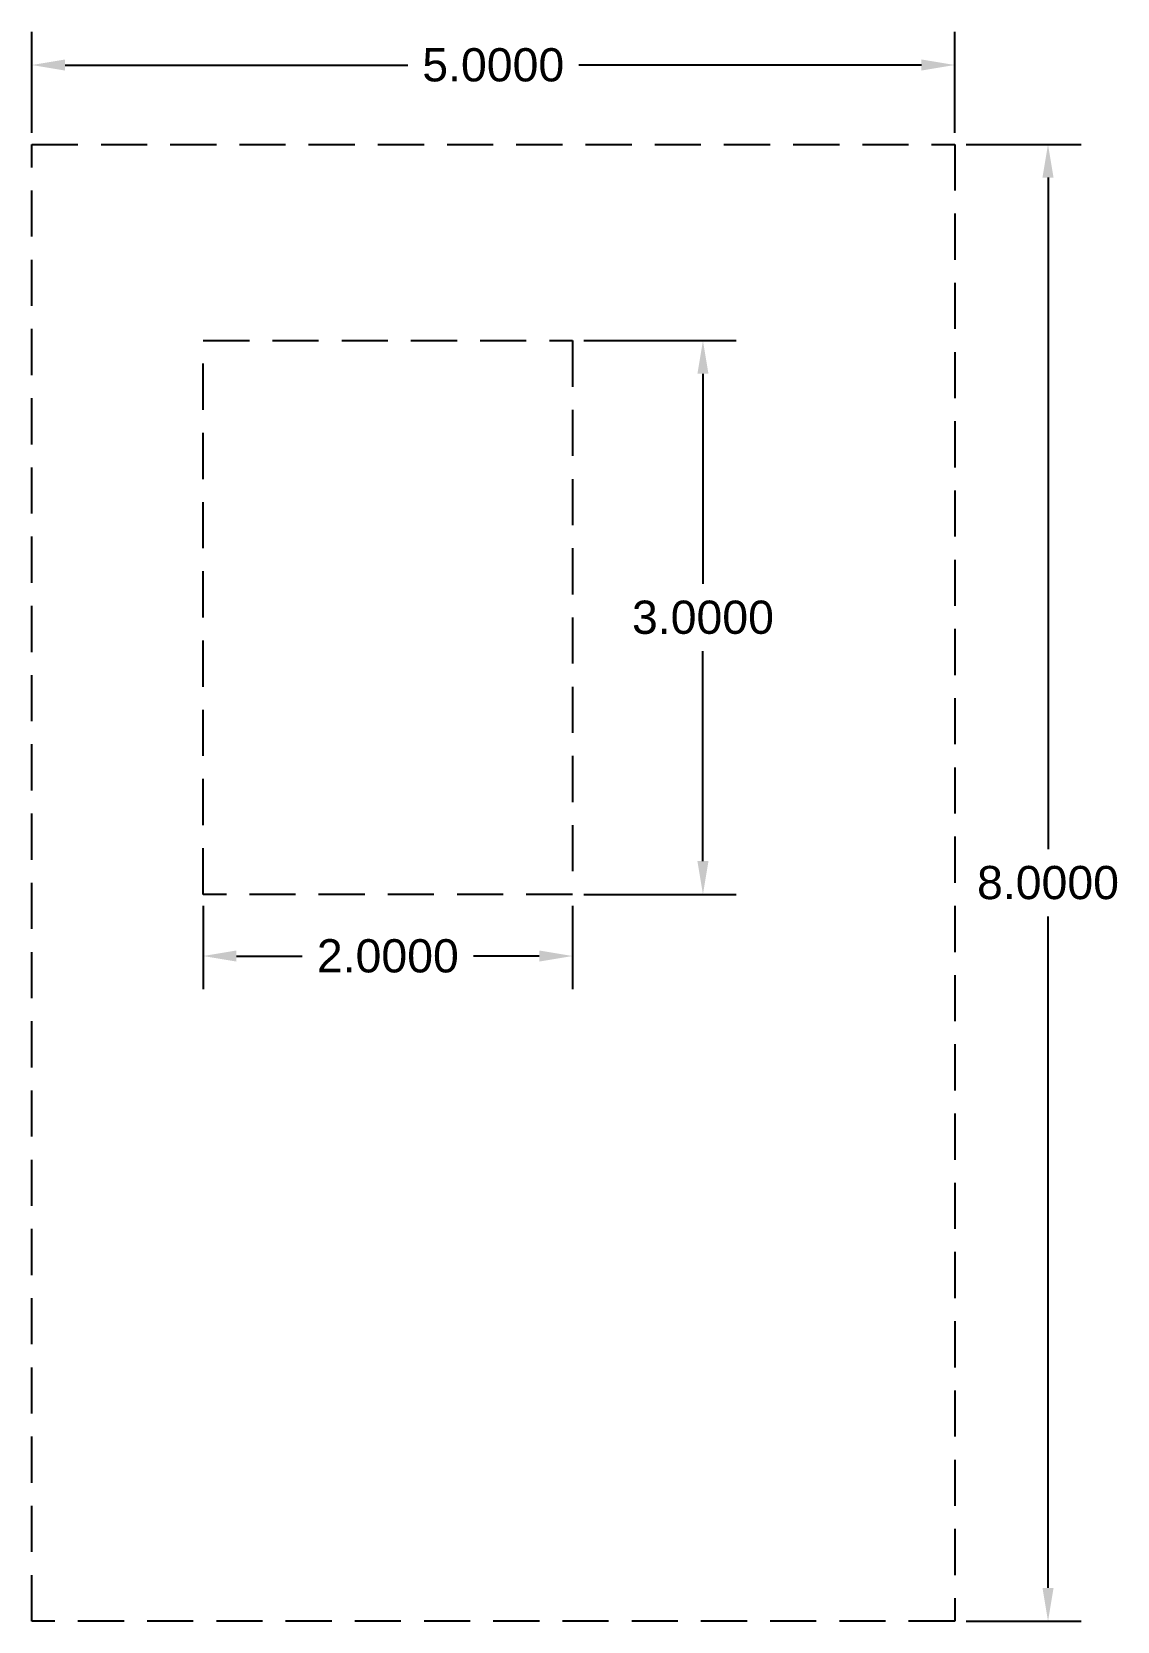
# Model space of a CAD drawing. Header units: inches. Extents: x 19.43 to 25.31, y 7.21 to 15.82.
import ezdxf

# ---------------------------------------------------------------- set-up
doc = ezdxf.new("R2010")
doc.units = ezdxf.units.IN
doc.header["$MEASUREMENT"] = 0
doc.linetypes.add('ACAD_ISO02W100', pattern=[15, 12, -3])
doc.linetypes.add('DASHED2', pattern=[0.375, 0.25, -0.125])
doc.layers.add('dotted', color=7, linetype='Continuous', plot=False)
doc.styles.get("Standard").update_dxf_attribs({"font": 'Arial.ttf'})
doc.dimstyles.get("Standard").update_dxf_attribs({"dimtxt": 0.18, "dimasz": 0.18, "dimexe": 0.18, "dimexo": 0.0625, "dimgap": 0.09, "dimtad": 0, "dimtih": 1, "dimtoh": 1, "dimdec": 4, "dimzin": 0, "dimdsep": 46, "dimtxsty": 'Standard', "dimcen": 0.09, "dimadec": 0, "dimazin": 0, "dimtfac": 1, "dimtdec": 4, "dimtofl": 0, "dimtmove": 0, "dimatfit": 3, "dimfxl": 1, "dimtolj": 1, "dimtzin": 0, "dimarcsym": 0})

# ---------------------------------------------------------------- blocks, each defined once
blk = doc.blocks.new('*D13')
at = {"layer": 'Defpoints', "color": 0, "linetype": 'ACAD_ISO02W100', "transparency": 16777216}
for p in [(22.36, 14.1464), (22.36, 11.1464), (23.0671, 11.1464)]:
    blk.add_point(p, dxfattribs=at)
at = {"layer": 'dotted', "color": 0, "linetype": 'ACAD_ISO02W100', "lineweight": -2, "transparency": 16777216}
for p, q in [((22.4225, 14.1464), (23.2471, 14.1464)), ((23.0671, 13.9664), (23.0671, 12.8284)), ((23.0671, 11.3264), (23.0671, 12.4645)), ((22.4225, 11.1464), (23.2471, 11.1464))]:
    blk.add_line(p, q, dxfattribs=at)
at = {"layer": 'dotted', "color": 0, "linetype": 'ACAD_ISO02W100', "transparency": 16777216}
for points in [[(23.0371, 13.9664), (23.0971, 13.9664), (23.0671, 14.1464)], [(23.0371, 11.3264), (23.0971, 11.3264), (23.0671, 11.1464)]]:
    blk.add_solid(points, dxfattribs=at)
at = {"layer": 'dotted', "color": 0, "linetype": 'ACAD_ISO02W100', "transparency": 16777216, "insert": (23.0671, 12.6464), "char_height": 0.18, "attachment_point": 5}
blk.add_mtext('\\A1;3.0000', dxfattribs=at)
blk = doc.blocks.new('*D14')
at = {"layer": 'Defpoints', "color": 0, "linetype": 'ACAD_ISO02W100', "transparency": 16777216}
for p in [(20.36, 11.1464), (22.36, 11.1464), (20.36, 10.8124)]:
    blk.add_point(p, dxfattribs=at)
at = {"layer": 'dotted', "color": 0, "linetype": 'ACAD_ISO02W100', "lineweight": -2, "transparency": 16777216}
for p, q in [((20.36, 11.0839), (20.36, 10.6324)), ((22.36, 11.0839), (22.36, 10.6324)), ((20.54, 10.8124), (20.8952, 10.8124)), ((22.18, 10.8124), (21.8249, 10.8124))]:
    blk.add_line(p, q, dxfattribs=at)
at = {"layer": 'dotted', "color": 0, "linetype": 'ACAD_ISO02W100', "transparency": 16777216}
for points in [[(20.54, 10.8424), (20.54, 10.7824), (20.36, 10.8124)], [(22.18, 10.8424), (22.18, 10.7824), (22.36, 10.8124)]]:
    blk.add_solid(points, dxfattribs=at)
at = {"layer": 'dotted', "color": 0, "linetype": 'ACAD_ISO02W100', "transparency": 16777216, "insert": (21.36, 10.8124), "char_height": 0.18, "attachment_point": 5}
blk.add_mtext('\\A1;2.0000', dxfattribs=at)
blk = doc.blocks.new('*D15')
at = {"layer": 'Defpoints', "color": 0, "linetype": 'ACAD_ISO02W100', "transparency": 16777216}
for p in [(24.431, 15.2092), (24.431, 7.2092), (24.9365, 7.2092)]:
    blk.add_point(p, dxfattribs=at)
at = {"layer": 'dotted', "color": 0, "linetype": 'ACAD_ISO02W100', "lineweight": -2, "transparency": 16777216}
for p, q in [((24.4935, 15.2092), (25.1165, 15.2092)), ((24.9365, 15.0292), (24.9365, 11.3911)), ((24.9365, 7.3892), (24.9365, 11.0273)), ((24.4935, 7.2092), (25.1165, 7.2092))]:
    blk.add_line(p, q, dxfattribs=at)
at = {"layer": 'dotted', "color": 0, "linetype": 'ACAD_ISO02W100', "transparency": 16777216}
for points in [[(24.9065, 15.0292), (24.9665, 15.0292), (24.9365, 15.2092)], [(24.9065, 7.3892), (24.9665, 7.3892), (24.9365, 7.2092)]]:
    blk.add_solid(points, dxfattribs=at)
at = {"layer": 'dotted', "color": 0, "linetype": 'ACAD_ISO02W100', "transparency": 16777216, "insert": (24.9365, 11.2092), "char_height": 0.18, "attachment_point": 5}
blk.add_mtext('\\A1;8.0000', dxfattribs=at)
blk = doc.blocks.new('*D16')
at = {"layer": 'Defpoints', "color": 0, "linetype": 'ACAD_ISO02W100', "transparency": 16777216}
for p in [(24.431, 15.639), (19.431, 15.2092), (24.431, 15.2092)]:
    blk.add_point(p, dxfattribs=at)
at = {"layer": 'dotted', "color": 0, "linetype": 'ACAD_ISO02W100', "lineweight": -2, "transparency": 16777216}
for p, q in [((19.431, 15.2717), (19.431, 15.819)), ((24.431, 15.2717), (24.431, 15.819)), ((19.611, 15.639), (21.4677, 15.639)), ((24.251, 15.639), (22.3943, 15.639))]:
    blk.add_line(p, q, dxfattribs=at)
at = {"layer": 'dotted', "color": 0, "linetype": 'ACAD_ISO02W100', "transparency": 16777216}
for points in [[(19.611, 15.669), (19.611, 15.609), (19.431, 15.639)], [(24.251, 15.669), (24.251, 15.609), (24.431, 15.639)]]:
    blk.add_solid(points, dxfattribs=at)
at = {"layer": 'dotted', "color": 0, "linetype": 'ACAD_ISO02W100', "transparency": 16777216, "insert": (21.931, 15.639), "char_height": 0.18, "attachment_point": 5}
blk.add_mtext('\\A1;5.0000', dxfattribs=at)

msp = doc.modelspace()

# ---------------------------------------------------------------- linework, layer by layer
at = {"layer": 'dotted', "color": 0, "linetype": 'DASHED2'}
for p, q in [((19.43101, 15.20919), (24.43101, 15.20919)), ((19.43101, 7.20919), (19.43101, 15.20919)), ((24.43101, 15.20919), (24.43101, 7.20919)), ((24.43101, 7.20919), (19.43101, 7.20919))]:
    msp.add_line(p, q, dxfattribs=at)
msp.add_lwpolyline([(20.36001, 14.14644), (22.36001, 14.14644), (22.36001, 11.14644), (20.36001, 11.14644)], close=True, dxfattribs=at)

# ---------------------------------------------------------------- dimensions: what is measured, and where the dimension line sits
at = {"layer": 'dotted', "linetype": 'ACAD_ISO02W100'}
for base, p1, p2, picture, middle in [((24.43101, 15.63899), (19.43101, 15.20919), (24.43101, 15.20919), '*D16', (21.93101, 15.63899)), ((20.36001, 10.81242), (22.36001, 11.14644), (20.36001, 11.14644), '*D14', (21.36001, 10.81242))]:
    dim = msp.add_linear_dim(base=base, p1=p1, p2=p2, dimstyle='Standard', dxfattribs=at)
    dim.commit()
    dim.dimension.update_dxf_attribs({"geometry": picture, "text_midpoint": middle})
dim = msp.add_linear_dim(base=(24.93654, 7.20919), p1=(24.43101, 15.20919), p2=(24.43101, 7.20919), angle=90, dimstyle='Standard', dxfattribs=at)
dim.commit()
dim.dimension.update_dxf_attribs({"geometry": '*D15', "text_midpoint": (24.93654, 11.20919)})
dim = msp.add_linear_dim(base=(23.06706, 11.14644), p1=(22.36001, 14.14644), p2=(22.36001, 11.14644), angle=90, dimstyle='Standard', dxfattribs=at)
dim.commit()
dim.dimension.update_dxf_attribs({"geometry": '*D13', "text_midpoint": (23.06706, 12.64644), "dimtype": 160})

doc.saveas('drawing.dxf')
